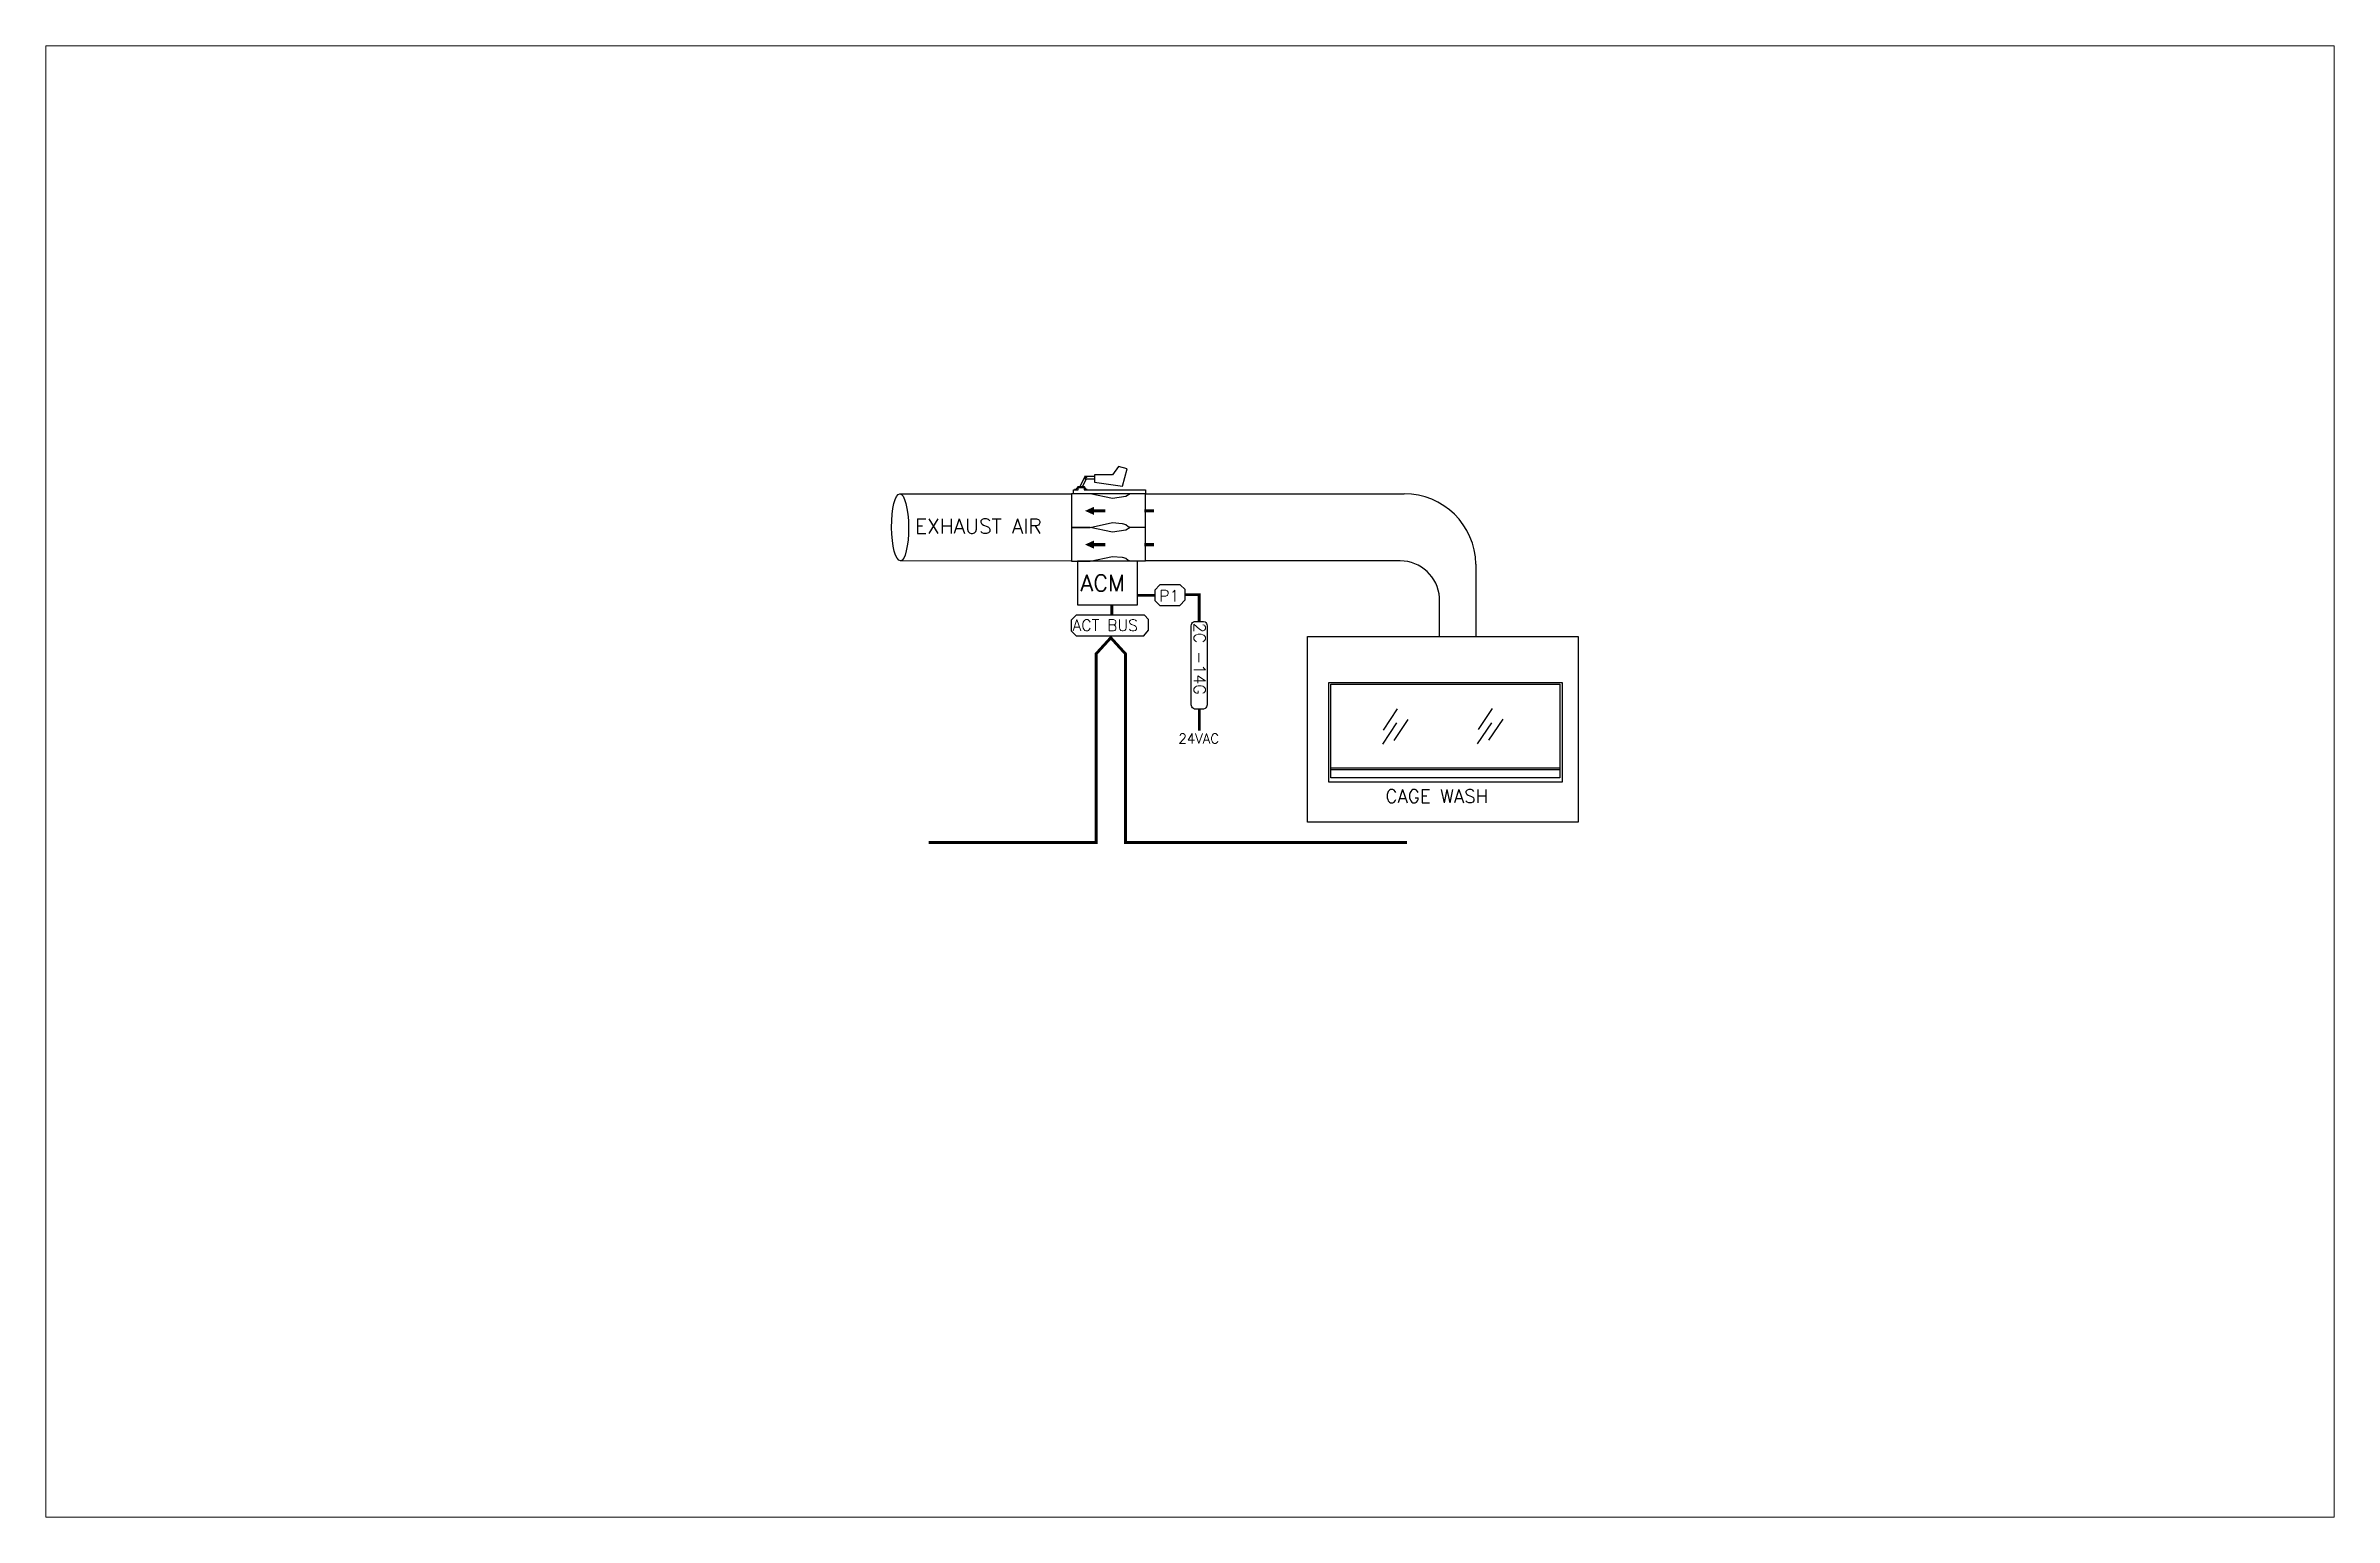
# Paper-space layout 'Layout1' of a CAD drawing. Extents: x 0.7 to 16.1, y 0.3 to 10.2.
# The model-space entities are those that its viewports show. They can reach past a viewport. Long polylines and large blocks are cut down to what shows.
import ezdxf

# ---------------------------------------------------------------- set-up
doc = ezdxf.new("R2010")
doc.units = 0
doc.header["$LTSCALE"] = 96
doc.header["$MEASUREMENT"] = 0
doc.layers.get('0').update_dxf_attribs({"linetype": 'CONTINUOUS'})
for name, color, linetype in [('GEX', 7, 'CONTINUOUS'), ('HOOD', 7, 'CONTINUOUS'), ('MVIEW', 1, 'CONTINUOUS'), ('SUP', 7, 'CONTINUOUS')]:
    doc.layers.add(name, color=color, linetype=linetype)
doc.styles.get("Standard").update_dxf_attribs({"font": 'ROMANS'})

msp = doc.modelspace()

# ---------------------------------------------------------------- linework, layer by layer
msp.add_ellipse((618.1, 672.8), major_axis=(-0.2, 21.7), ratio=0.253271)
at = {"layer": 'GEX', "color": 7, "linetype": 'Continuous', "lineweight": 25}
msp.add_lwpolyline([(771.6, 651), (732.7, 651), (732.7, 622.7), (771.6, 622.7)], close=True, dxfattribs=at)
at = {"layer": 'GEX', "color": 7, "linetype": 'Continuous', "lineweight": 20, "const_width": 1.85}
msp.add_lwpolyline([(755, 616.1), (755, 622.9)], dxfattribs=at)
at = {"layer": 'GEX', "color": 7, "linetype": 'Continuous', "const_width": 1.85}
for points in [[(782.7, 628.8), (771.6, 628.8)], [(802.4, 629.2), (811.4, 629.2), (811.4, 612)], [(945.7, 469.1), (763.8, 469.1), (763.8, 591), (754.3, 601.4), (744.8, 591), (744.8, 586.2)], [(744.8, 587.1), (744.8, 469.1), (636.6, 469.1)]]:
    msp.add_lwpolyline(points, dxfattribs=at)
at = {"layer": 'GEX', "color": 7, "linetype": 'Continuous'}
msp.add_lwpolyline([(802.4, 625.8), (802.4, 632.6), (799.2, 635.7), (786, 635.7), (782.7, 632.2), (782.7, 625.4), (786, 622.2), (798.9, 622.2)], close=True, dxfattribs=at)
at = {"layer": 'HOOD', "color": 0}
for p, q in [((617.9, 694.5), (728.9, 694.5)), ((740.9, 694.5), (728.9, 694.5)), ((728.9, 694.5), (728.9, 672.7)), ((755.3, 691.4), (740.9, 694.5)), ((764.1, 692.7), (755.3, 691.4)), ((766.8, 694.5), (764.1, 692.7)), ((776.8, 694.5), (766.8, 694.5)), ((776.8, 694.5), (943.9, 694.5)), ((776.8, 672.8), (776.8, 694.5)), ((740.9, 672.7), (728.9, 672.7)), ((728.9, 672.7), (728.9, 651)), ((728.9, 672.7), (740.9, 672.7)), ((740.9, 672.7), (755.3, 675.8)), ((755.3, 669.7), (740.9, 672.7)), ((755.3, 675.8), (761.6, 675.3)), ((764.1, 670.9), (755.3, 669.7)), ((761.6, 675.3), (764.1, 674.6)), ((764.1, 674.6), (765.6, 673.3)), ((766.8, 672.7), (764.1, 670.9)), ((765.6, 673.3), (766.8, 672.8)), ((766.8, 672.8), (776.8, 672.8)), ((776.8, 672.7), (766.8, 672.7)), ((776.8, 651.1), (776.8, 672.7)), ((728.9, 651), (618.2, 651.1)), ((728.9, 651), (740.9, 651)), ((740.9, 651), (755.3, 654)), ((755.3, 654), (761.6, 653.5)), ((761.6, 653.5), (764.1, 652.8)), ((764.1, 652.8), (765.6, 651.5)), ((765.6, 651.5), (766.8, 651.1)), ((766.9, 651.1), (766.8, 651.1)), ((766.8, 651.1), (776.8, 651.1)), ((941.4, 651.1), (776.8, 651.2)), ((990.2, 648.9), (990.3, 602.1)), ((966.8, 602.1), (966.8, 627.3))]:
    msp.add_line(p, q, dxfattribs=at)
for points in [[(737.6, 683.4, 0, 5.23, 0), (743.4, 683.4, 5.23, 5.23, 0)], [(737.6, 661.6, 0, 5.23, 0), (743.4, 661.6, 5.23, 5.23, 0)]]:
    msp.add_lwpolyline(points, format="xyseb", dxfattribs=at)
at = {"layer": 'HOOD', "color": 0, "const_width": 2.04}
for points in [[(741.9, 683.4), (750.8, 683.4)], [(776, 683.4), (782.2, 683.4)], [(741.9, 661.6), (750.8, 661.6)], [(776, 661.6), (782.2, 661.6)]]:
    msp.add_lwpolyline(points, dxfattribs=at)
at = {"layer": 'HOOD', "color": 7, "linetype": 'Continuous', "lineweight": 25}
msp.add_lwpolyline([(881.5, 602.1), (1056.3, 602.1), (1056.3, 482.3), (881.5, 482.3)], close=True, dxfattribs=at)
at = {"layer": 'HOOD', "color": 7, "linetype": 'Continuous'}
for points in [[(895.2, 572.5), (1046, 572.5), (1046, 508.1), (895.2, 508.1)], [(896.5, 571.4), (1044.6, 571.4), (1044.6, 510.9), (896.5, 510.9)]]:
    msp.add_lwpolyline(points, close=True, dxfattribs=at)
at = {"layer": 'HOOD', "color": 7, "linetype": 'Continuous', "lineweight": 25}
for points in [[(939.5, 555.4), (930.4, 541.7)], [(946.4, 548.5), (937.3, 534.9)], [(1000.8, 555.6), (991.7, 542)], [(1007.6, 548.8), (998.5, 535.2)], [(939, 546.3), (929.9, 532.6)], [(1000.3, 546.5), (991.2, 532.9)], [(896.5, 517.3), (1044.6, 517.3)], [(1044.6, 516.1), (896.5, 516.1)]]:
    msp.add_lwpolyline(points, dxfattribs=at)
at = {"layer": 'HOOD', "color": 0}
for centre, radius, start, end in [((943.9, 648.1), 46.4, 1.0112, 90), ((941.3, 625.5), 25.6, 4.1744, 89.8926)]:
    msp.add_arc(centre, radius, start, end, dxfattribs=at)
at = {"layer": 'SUP', "color": 7, "linetype": 'Continuous', "lineweight": 25}
for points in [[(755.5, 706.6), (743.8, 706.6), (743.8, 702), (761.9, 699.3), (764.9, 710.6), (759.3, 712)], [(776.8, 694.5), (730.2, 694.5), (730.2, 696.9), (733.3, 696.9), (733.3, 698.6), (737, 698.6), (737, 696.9), (776.8, 696.9)], [(738, 705.1), (738.2, 705.3), (738.3, 705.4), (738.5, 705.3), (738.6, 705.1), (738.5, 705), (738.3, 704.8), (738.2, 705)]]:
    msp.add_lwpolyline(points, close=True, dxfattribs=at)
for points in [[(739, 697.2), (738.4, 697.2), (737.3, 699), (733, 699), (731.8, 697.2), (730.9, 697.2)], [(737.7, 706.1), (734.3, 699)], [(736.1, 699), (738.7, 704.3)], [(744, 705.7), (737.6, 705.7), (737.6, 704.1), (743.7, 704.1)]]:
    msp.add_lwpolyline(points, dxfattribs=at)
at = {"layer": 'SUP', "color": 7, "linetype": 'Continuous'}
msp.add_lwpolyline([(778.6, 606.2), (778.6, 613.1), (776.1, 616.1), (732, 616.1), (728.7, 612.7), (728.7, 605.8), (732, 602.6), (775.7, 602.6)], close=True, dxfattribs=at)
at = {"layer": 'SUP', "color": 7, "lineweight": 25, "transparency": 33554687}
msp.add_lwpolyline([(809.1, 555.2), (808.5, 555.3), (807.8, 555.6), (807.1, 556), (806.7, 556.7), (806.4, 557.4), (806.3, 558.1), (806.3, 609.2), (806.4, 610), (806.7, 610.7), (807.1, 611.3), (807.8, 611.7), (808.5, 611.9), (809.1, 612), (813.7, 612), (814.3, 611.9), (815.2, 611.7), (815.8, 611.3), (816.2, 610.7), (816.4, 610), (816.5, 609.2), (816.5, 558.1), (816.4, 557.4), (816.2, 556.7), (815.8, 556), (815.2, 555.6), (814.3, 555.3), (813.7, 555.2)], close=True, dxfattribs=at)
at = {"layer": 'SUP', "color": 7, "linetype": 'Continuous', "const_width": 1.85}
msp.add_lwpolyline([(811.5, 555.2), (811.5, 541.4)], dxfattribs=at)

# ---------------------------------------------------------------- texts
at = {"layer": 'GEX', "color": 7, "linetype": 'Continuous'}
for s, height, p in [('ACM', 10.58, (734.8, 631.5)), ('P1', 7.35, (785.7, 624.8))]:
    msp.add_text(s, height=height, dxfattribs=at).set_placement(p)
at = {"layer": 'HOOD', "color": 0}
msp.add_text('EXHAUST AIR', height=9.556, dxfattribs=at).set_placement((627.7, 668.8))
at = {"layer": 'HOOD', "color": 7, "linetype": 'Continuous'}
msp.add_text('CAGE WASH', height=8.67, dxfattribs=at).set_placement((931.8, 494.7))
at = {"layer": 'SUP', "color": 7, "linetype": 'Continuous'}
msp.add_text('ACT BUS', height=7.35, dxfattribs=at).set_placement((729.6, 605.8))
at = {"layer": 'SUP', "color": 7, "ltscale": 2}
msp.add_text('2C -14G', height=7.54, rotation=270, dxfattribs=at).set_placement((808, 611.1))
at = {"layer": 'SUP', "color": 7, "transparency": 33554687}
msp.add_text('24VAC', height=6.34, dxfattribs=at).set_placement((798, 533.1))

psp = doc.layouts.get("Layout1")

# ---------------------------------------------------------------- viewports
at = {"layer": 'MVIEW'}
psp.add_viewport(center=(8.368, 5.293), size=(15.405, 9.90426), view_center_point=(805.5, 508.5), view_height=951, dxfattribs=at)

doc.saveas('drawing.dxf')
